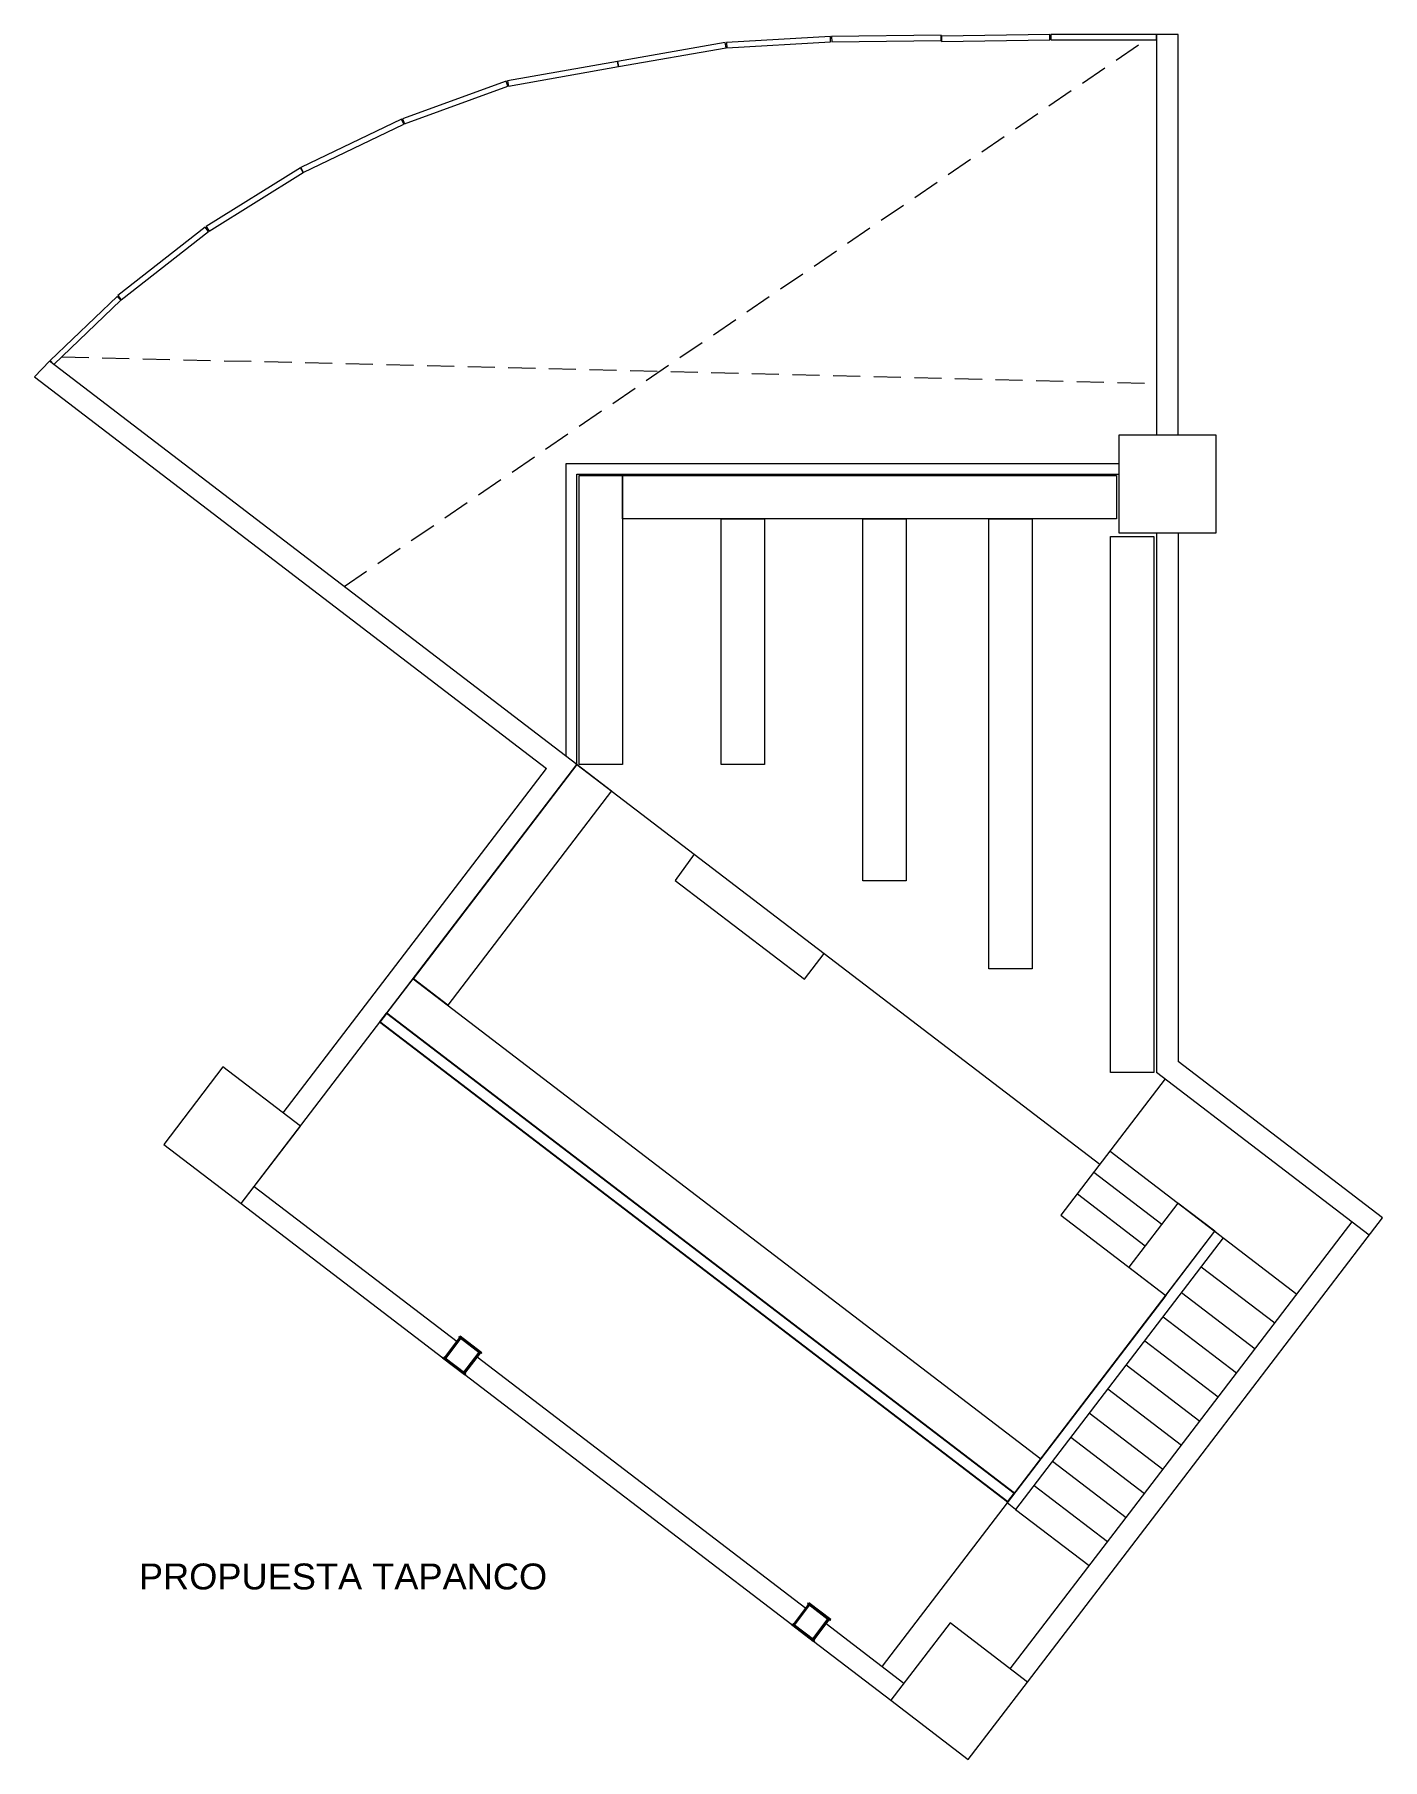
# Model space of a CAD drawing. Header units: metres. Extents: x 2712 to 2857, y 1386 to 1404.
# Drawn here: x 2729.7 to 2742.15, y 1388.02 to 1403.95 of the extents above; entities that cross this region are included whole.
import ezdxf
from ezdxf.enums import TextEntityAlignment as Align

# ---------------------------------------------------------------- set-up
doc = ezdxf.new("R2010")
doc.units = ezdxf.units.M
doc.linetypes.add('IMPORT-AG-FP-01$0$DASH2', pattern=[0.375, 0.25, -0.125])
for name, color, linetype, lineweight in [('CRISTALES', 142, 'Continuous', 5), ('Escaleras', 3, 'Continuous', 0), ('MOBILIARIO', 35, 'Continuous', 0), ('Muro Tbroca', 5, 'Continuous', 9), ('Muros', 1, 'Continuous', 0), ('PROYECCION', 2, 'IMPORT-AG-FP-01$0$DASH2', 9)]:
    doc.layers.add(name, color=color, linetype=linetype, lineweight=lineweight)
doc.layers.add('MURO BAJO', color=1, linetype='Continuous')
doc.styles.add('SWIS', font='swissel.ttf')

msp = doc.modelspace()

# ---------------------------------------------------------------- linework, layer by layer
for p, q in [((2733.487, 1391.73), (2733.629, 1391.916)), ((2733.637, 1391.91), (2733.495, 1391.724)), ((2733.622, 1391.922), (2733.628, 1391.93)), ((2733.823, 1391.768), (2733.622, 1391.922)), ((2733.628, 1391.93), (2733.829, 1391.776)), ((2733.473, 1391.728), (2733.479, 1391.736)), ((2733.473, 1391.728), (2733.479, 1391.736)), ((2733.675, 1391.574), (2733.473, 1391.728)), ((2733.479, 1391.736), (2733.681, 1391.582)), ((2733.807, 1391.78), (2733.665, 1391.594)), ((2733.673, 1391.588), (2733.815, 1391.774)), ((2733.815, 1391.774), (2733.807, 1391.78)), ((2733.829, 1391.776), (2733.823, 1391.768)), ((2733.675, 1391.574), (2733.681, 1391.582)), ((2733.681, 1391.582), (2733.675, 1391.574)), ((2736.708, 1389.268), (2736.85, 1389.454)), ((2736.858, 1389.448), (2736.716, 1389.262)), ((2736.842, 1389.46), (2736.848, 1389.468)), ((2737.044, 1389.305), (2736.842, 1389.46)), ((2736.848, 1389.468), (2737.05, 1389.313)), ((2736.85, 1389.454), (2736.858, 1389.448)), ((2736.694, 1389.266), (2736.7, 1389.274)), ((2736.895, 1389.112), (2736.694, 1389.266)), ((2736.7, 1389.274), (2736.902, 1389.12)), ((2737.028, 1389.318), (2736.886, 1389.132)), ((2736.894, 1389.126), (2737.036, 1389.312)), ((2737.05, 1389.313), (2737.044, 1389.305)), ((2736.895, 1389.112), (2736.902, 1389.12)), ((2736.902, 1389.12), (2736.895, 1389.112))]:
    msp.add_line(p, q)
at = {"layer": 'CRISTALES'}
for points in [[(2736.078, 1403.875), (2735.084, 1403.7), (2735.092, 1403.651), (2736.087, 1403.826)], [(2737.049, 1403.929), (2736.09, 1403.875), (2736.093, 1403.825), (2737.052, 1403.879)], [(2738.071, 1403.943), (2737.061, 1403.929), (2737.062, 1403.879), (2738.072, 1403.893)], [(2739.076, 1403.948), (2738.076, 1403.934), (2738.076, 1403.884), (2739.076, 1403.898)], [(2740.061, 1403.948), (2739.086, 1403.948), (2739.086, 1403.898), (2740.061, 1403.898)], [(2735.084, 1403.7), (2734.069, 1403.521), (2734.078, 1403.472), (2735.092, 1403.651)], [(2734.056, 1403.517), (2733.1, 1403.17), (2733.117, 1403.123), (2734.073, 1403.47)], [(2733.089, 1403.165), (2732.161, 1402.72), (2732.183, 1402.675), (2733.111, 1403.12)], [(2732.156, 1402.718), (2731.288, 1402.175), (2731.314, 1402.133), (2732.183, 1402.675)], [(2731.278, 1402.168), (2730.472, 1401.537), (2730.503, 1401.497), (2731.309, 1402.129)], [(2730.464, 1401.53), (2729.846, 1400.937), (2729.881, 1400.901), (2730.499, 1401.494)]]:
    msp.add_lwpolyline(points, close=True, dxfattribs=at)
at = {"layer": 'Escaleras', "lineweight": 5}
for p, q in [((2734.71, 1397.208), (2739.538, 1393.516)), ((2732.954, 1394.913), (2738.749, 1390.481)), ((2740.141, 1394.304), (2739.178, 1393.046)), ((2739.631, 1393.637), (2741.357, 1392.318)), ((2739.482, 1393.443), (2740.108, 1392.964)), ((2739.33, 1393.244), (2739.956, 1392.765)), ((2740.449, 1392.703), (2740.449, 1392.703)), ((2740.473, 1392.57), (2741.152, 1392.051)), ((2740.297, 1392.505), (2740.297, 1392.505)), ((2740.291, 1392.332), (2740.97, 1391.812)), ((2740.121, 1392.109), (2740.8, 1391.59)), ((2739.951, 1391.887), (2740.63, 1391.368)), ((2739.78, 1391.665), (2740.46, 1391.145)), ((2739.61, 1391.442), (2740.29, 1390.923)), ((2739.44, 1391.22), (2740.12, 1390.7)), ((2739.27, 1390.997), (2739.949, 1390.478)), ((2739.1, 1390.775), (2739.779, 1390.256)), ((2738.93, 1390.552), (2739.609, 1390.033)), ((2738.76, 1390.33), (2739.439, 1389.811))]:
    msp.add_line(p, q, dxfattribs=at)
for points in [[(2735.793, 1396.38), (2735.617, 1396.137), (2736.809, 1395.226), (2736.991, 1395.464)], [(2740.141, 1394.304), (2739.178, 1393.046), (2740.145, 1392.306), (2737.526, 1388.881)], [(2740.145, 1392.306), (2740.598, 1392.898), (2740.257, 1393.158), (2739.805, 1392.567), (2740.145, 1392.306)]]:
    msp.add_lwpolyline(points, dxfattribs=at)
at = {"layer": 'MOBILIARIO'}
for points in [[(2734.73, 1399.875), (2735.13, 1399.875), (2735.13, 1397.208), (2734.73, 1397.208), (2734.73, 1399.875)], [(2739.69, 1399.875), (2739.69, 1399.475), (2735.13, 1399.475), (2735.13, 1399.875), (2739.69, 1399.875)], [(2736.04, 1399.475), (2736.44, 1399.475), (2736.44, 1397.208), (2736.04, 1397.208), (2736.04, 1399.475)], [(2737.348, 1399.475), (2737.748, 1399.475), (2737.748, 1396.133), (2737.348, 1396.133), (2737.348, 1399.475)], [(2738.512, 1399.475), (2738.912, 1399.475), (2738.912, 1395.321), (2738.512, 1395.321), (2738.512, 1399.475)], [(2739.635, 1399.312), (2740.035, 1399.312), (2740.035, 1394.365), (2739.635, 1394.365), (2739.635, 1399.312)], [(2734.712, 1397.207), (2735.029, 1396.964), (2733.518, 1394.986), (2733.2, 1395.229), (2734.712, 1397.207)], [(2738.992, 1390.798), (2738.749, 1390.481), (2732.955, 1394.912), (2733.198, 1395.23), (2738.992, 1390.798)]]:
    msp.add_lwpolyline(points, dxfattribs=at)
at = {"layer": 'MURO BAJO'}
msp.add_lwpolyline([(2738.748, 1390.48), (2738.688, 1390.4), (2732.891, 1394.833), (2732.952, 1394.913), (2738.746, 1390.481)], dxfattribs=at)
at = {"layer": 'Muro Tbroca'}
for points in [[(2734.61, 1397.285), (2734.61, 1399.988), (2739.711, 1399.988)], [(2734.71, 1397.208), (2734.71, 1399.888), (2739.711, 1399.888)]]:
    msp.add_lwpolyline(points, dxfattribs=at)
msp.add_lwpolyline([(2738.681, 1390.391), (2740.598, 1392.898), (2740.677, 1392.837), (2738.76, 1390.33)], close=True, dxfattribs=at)
at = {"layer": 'Muros'}
for p, q in [((2740.061, 1399.348), (2740.061, 1394.365)), ((2740.261, 1399.348), (2740.261, 1394.464)), ((2731.61, 1393.154), (2734.71, 1397.208)), ((2731.998, 1393.99), (2734.43, 1397.171)), ((2742.147, 1393.022), (2740.261, 1394.464)), ((2742.025, 1392.863), (2740.061, 1394.365)), ((2731.731, 1393.312), (2733.603, 1391.881)), ((2731.61, 1393.154), (2733.473, 1391.728)), ((2741.964, 1392.784), (2742.147, 1393.022)), ((2739.85, 1390.348), (2741.806, 1392.905)), ((2741.806, 1392.905), (2741.866, 1392.985)), ((2740.102, 1390.348), (2741.964, 1392.784)), ((2733.789, 1391.739), (2736.823, 1389.419)), ((2733.675, 1391.574), (2736.694, 1389.266)), ((2738.71, 1388.857), (2739.85, 1390.348)), ((2738.869, 1388.736), (2740.102, 1390.348)), ((2737.009, 1389.277), (2737.729, 1388.726)), ((2736.895, 1389.112), (2737.607, 1388.567))]:
    msp.add_line(p, q, dxfattribs=at)
for points in [[(2740.261, 1400.248), (2740.261, 1403.948), (2740.061, 1403.948), (2740.061, 1400.248)], [(2734.71, 1397.208), (2729.841, 1400.932), (2729.702, 1400.786), (2734.43, 1397.171)]]:
    msp.add_lwpolyline(points, dxfattribs=at)
at = {"layer": 'Muros', "color": 1}
for points in [[(2739.711, 1399.348), (2740.611, 1399.348), (2740.611, 1400.248), (2739.711, 1400.248)], [(2732.156, 1393.868), (2731.442, 1394.415), (2730.895, 1393.7), (2731.61, 1393.154)], [(2738.154, 1389.282), (2737.607, 1388.567), (2738.322, 1388.021), (2738.869, 1388.736)]]:
    msp.add_lwpolyline(points, close=True, dxfattribs=at)
at = {"layer": 'PROYECCION'}
for p, q in [((2732.561, 1398.852), (2739.961, 1403.898)), ((2729.952, 1400.973), (2740.061, 1400.726))]:
    msp.add_line(p, q, dxfattribs=at)

# ---------------------------------------------------------------- texts
at = {"color": 18, "true_color": 0x000000, "style": 'SWIS'}
msp.add_text('PROPUESTA TAPANCO                     ', height=0.2392, dxfattribs=at).set_placement((2733.525, 1389.591), align=Align.CENTER)

doc.saveas('drawing.dxf')
